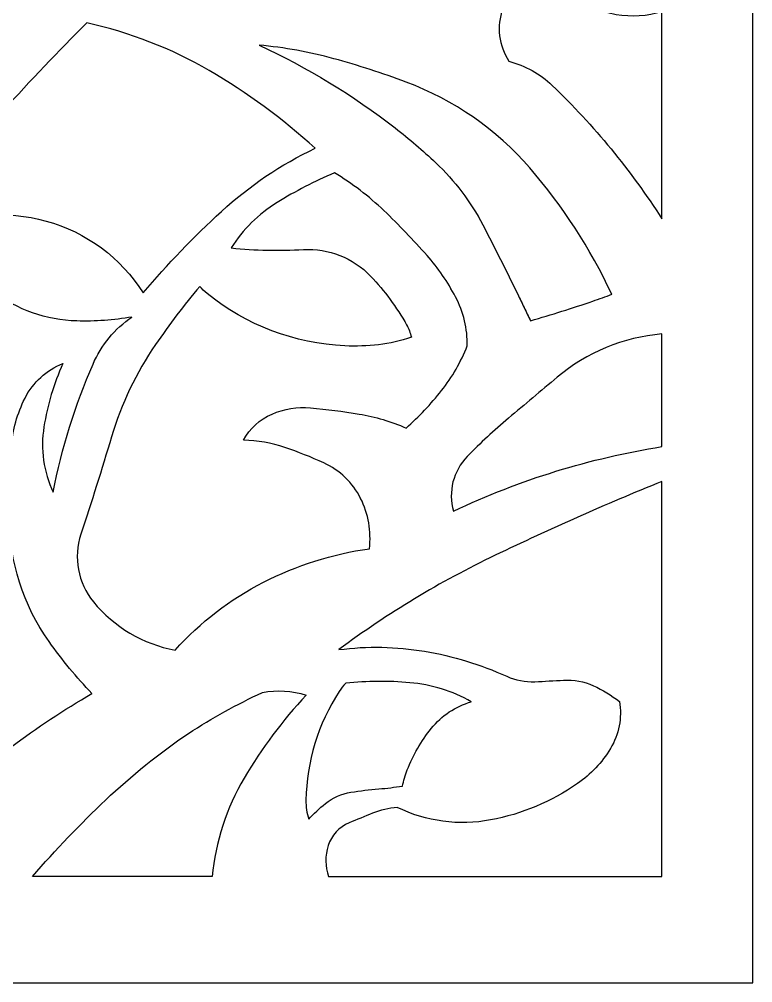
# Model space of a CAD drawing. Header units: centimetres. Extents: x -9.9 to 9.5, y -12.3 to 11.4.
# Drawn here: x -5.76 to -0.66, y -12.29 to -5.58 of the extents above; entities that cross this region are included whole.
import ezdxf

# ---------------------------------------------------------------- set-up
doc = ezdxf.new("R2010")
doc.units = ezdxf.units.CM
doc.header["$MEASUREMENT"] = 0
doc.layers.add('layer 1', color=7, linetype='Continuous')

msp = doc.modelspace()

# ---------------------------------------------------------------- linework, layer by layer
at = {"layer": 'layer 1', "color": 242}
for points, knots in [([(-9.86086, 11.39001), (-9.86086, 11.39001), (-0.6576, 11.39001), (-0.6576, 11.39001), (-0.6576, 11.39001), (-0.6576, 11.39001), (-0.6576, -12.28689), (-0.6576, -12.28689), (-0.6576, -12.28689), (-0.6576, -12.28689), (-9.86086, -12.28689), (-9.86086, -12.28689), (-9.86086, -12.28689), (-9.86086, -12.28689), (-9.86086, 11.39001), (-9.86086, 11.39001)], [0, 0, 0, 0, 0.2, 0.2, 0.2, 0.2, 0.4, 0.4, 0.4, 0.4, 0.6, 0.6, 0.6, 0.6, 1, 1, 1, 1]), ([(-1.28917, -5.52775), (-1.28917, -5.52775), (-1.28917, -6.97021), (-1.28917, -6.97021), (-1.28917, -6.97021), (-1.50617, -6.63121), (-1.76241, -6.31915), (-2.05269, -6.04032), (-2.05269, -6.04032), (-2.13708, -5.95931), (-2.24084, -5.90144), (-2.35414, -5.87228), (-2.35414, -5.87228), (-2.42488, -5.76379), (-2.44096, -5.62839), (-2.39778, -5.50628), (-2.39778, -5.50628), (-2.35585, -5.3878), (-2.27877, -5.28483), (-2.17692, -5.2112), (-2.17692, -5.2112), (-2.16077, -5.19955), (-2.14313, -5.19012), (-2.12448, -5.18323), (-2.12448, -5.18323), (-2.07054, -5.28122), (-1.99479, -5.36543), (-1.90299, -5.42931), (-1.90299, -5.42931), (-1.81405, -5.48969), (-1.71321, -5.53023), (-1.60725, -5.54822), (-1.60725, -5.54822), (-1.50105, -5.56621), (-1.3922, -5.55921), (-1.28917, -5.52775), (-1.28917, -5.52775), (-1.28917, -5.52775), (-1.28917, -5.52775), (-1.28917, -5.52775)], [0, 0, 0, 0, 0.0909091, 0.0909091, 0.0909091, 0.0909091, 0.1818182, 0.1818182, 0.1818182, 0.1818182, 0.2727273, 0.2727273, 0.2727273, 0.2727273, 0.3636364, 0.3636364, 0.3636364, 0.3636364, 0.4545455, 0.4545455, 0.4545455, 0.4545455, 0.5454545, 0.5454545, 0.5454545, 0.5454545, 0.6363636, 0.6363636, 0.6363636, 0.6363636, 0.7272727, 0.7272727, 0.7272727, 0.7272727, 0.8181818, 0.8181818, 0.8181818, 0.8181818, 1, 1, 1, 1]), ([(-6.89046, -7.51834), (-6.74302, -7.2902), (-6.58508, -7.06907), (-6.41708, -6.85562), (-6.41708, -6.85562), (-6.06531, -6.41808), (-5.68919, -6.00058), (-5.29058, -5.60525), (-5.29058, -5.60525), (-4.99129, -5.67122), (-4.704, -5.78334), (-4.43913, -5.93749), (-4.43913, -5.93749), (-4.17508, -6.09116), (-3.92795, -6.27235), (-3.70195, -6.4779), (-3.70195, -6.4779), (-3.94013, -6.59099), (-4.15998, -6.73908), (-4.35426, -6.91739), (-4.35426, -6.91739), (-4.54766, -7.09482), (-4.72958, -7.28432), (-4.89901, -7.48479), (-4.89901, -7.48479), (-5.05417, -7.24003), (-5.29451, -7.06169), (-5.57376, -6.98434), (-5.57376, -6.98434), (-5.85332, -6.90691), (-6.15164, -6.93774), (-6.40939, -7.07084), (-6.40939, -7.07084), (-6.26345, -7.21605), (-6.1079, -7.35127), (-5.94376, -7.47553), (-5.94376, -7.47553), (-5.7758, -7.60272), (-5.57244, -7.6743), (-5.36181, -7.68032), (-5.36181, -7.68032), (-5.23306, -7.68401), (-5.10428, -7.67471), (-4.97734, -7.65258), (-4.97734, -7.65258), (-5.09655, -7.73429), (-5.19033, -7.84783), (-5.24799, -7.98034), (-5.24799, -7.98034), (-5.37256, -8.26665), (-5.46565, -8.5656), (-5.52553, -8.87206), (-5.52553, -8.87206), (-5.59224, -8.7304), (-5.61458, -8.57179), (-5.58963, -8.41722), (-5.58963, -8.41722), (-5.5651, -8.26543), (-5.52098, -8.11748), (-5.45841, -7.97703), (-5.45841, -7.97703), (-5.57213, -8.02237), (-5.66538, -8.10745), (-5.72089, -8.21654), (-5.72089, -8.21654), (-5.77514, -8.32316), (-5.8076, -8.43949), (-5.8164, -8.55881), (-5.8164, -8.55881), (-5.81265, -8.33089), (-5.92201, -8.11612), (-6.10867, -7.98532), (-6.10867, -7.98532), (-6.28443, -7.86206), (-6.46517, -7.74615), (-6.6505, -7.63786), (-6.6505, -7.63786), (-6.72775, -7.59273), (-6.80788, -7.55278), (-6.89046, -7.51834), (-6.89046, -7.51834), (-6.89046, -7.51834), (-6.89046, -7.51834), (-6.89046, -7.51834)], [0, 0, 0, 0, 0.0454545, 0.0454545, 0.0454545, 0.0454545, 0.0909091, 0.0909091, 0.0909091, 0.0909091, 0.1363636, 0.1363636, 0.1363636, 0.1363636, 0.1818182, 0.1818182, 0.1818182, 0.1818182, 0.2272727, 0.2272727, 0.2272727, 0.2272727, 0.2727273, 0.2727273, 0.2727273, 0.2727273, 0.3181818, 0.3181818, 0.3181818, 0.3181818, 0.3636364, 0.3636364, 0.3636364, 0.3636364, 0.4090909, 0.4090909, 0.4090909, 0.4090909, 0.4545455, 0.4545455, 0.4545455, 0.4545455, 0.5, 0.5, 0.5, 0.5, 0.5454545, 0.5454545, 0.5454545, 0.5454545, 0.5909091, 0.5909091, 0.5909091, 0.5909091, 0.6363636, 0.6363636, 0.6363636, 0.6363636, 0.6818182, 0.6818182, 0.6818182, 0.6818182, 0.7272727, 0.7272727, 0.7272727, 0.7272727, 0.7727273, 0.7727273, 0.7727273, 0.7727273, 0.8181818, 0.8181818, 0.8181818, 0.8181818, 0.8636364, 0.8636364, 0.8636364, 0.8636364, 0.9090909, 0.9090909, 0.9090909, 0.9090909, 1, 1, 1, 1]), ([(-4.09275, -5.76037), (-3.91682, -5.77596), (-3.74262, -5.80739), (-3.57236, -5.85429), (-3.57236, -5.85429), (-3.40234, -5.90116), (-3.23448, -5.95555), (-3.06933, -6.01739), (-3.06933, -6.01739), (-2.73712, -6.14168), (-2.44124, -6.3473), (-2.20883, -6.61524), (-2.20883, -6.61524), (-1.97889, -6.88036), (-1.78698, -7.17628), (-1.63864, -7.49433), (-1.63864, -7.49433), (-1.682, -7.51089), (-1.72563, -7.52676), (-1.76951, -7.54193), (-1.76951, -7.54193), (-1.91329, -7.59068), (-2.05816, -7.63633), (-2.20392, -7.67879), (-2.20392, -7.67879), (-2.2185, -7.64792), (-2.23329, -7.61716), (-2.24829, -7.58647), (-2.24829, -7.58647), (-2.26329, -7.55578), (-2.27825, -7.52505), (-2.29318, -7.49433), (-2.29318, -7.49433), (-2.37133, -7.33161), (-2.45234, -7.17026), (-2.53617, -7.0104), (-2.53617, -7.0104), (-2.62058, -6.84946), (-2.731, -6.70363), (-2.86302, -6.5787), (-2.86302, -6.5787), (-2.95314, -6.49342), (-3.04737, -6.41258), (-3.14536, -6.33644), (-3.14536, -6.33644), (-3.43825, -6.10901), (-3.75606, -5.91578), (-4.09275, -5.76037)], [0, 0, 0, 0, 0.0769231, 0.0769231, 0.0769231, 0.0769231, 0.1538462, 0.1538462, 0.1538462, 0.1538462, 0.2307692, 0.2307692, 0.2307692, 0.2307692, 0.3076923, 0.3076923, 0.3076923, 0.3076923, 0.3846154, 0.3846154, 0.3846154, 0.3846154, 0.4615385, 0.4615385, 0.4615385, 0.4615385, 0.5384615, 0.5384615, 0.5384615, 0.5384615, 0.6153846, 0.6153846, 0.6153846, 0.6153846, 0.6923077, 0.6923077, 0.6923077, 0.6923077, 0.7692308, 0.7692308, 0.7692308, 0.7692308, 0.8461538, 0.8461538, 0.8461538, 0.8461538, 1, 1, 1, 1]), ([(-4.28661, -7.17207), (-4.20585, -7.0436), (-4.09662, -6.93534), (-3.96741, -6.85576), (-3.96741, -6.85576), (-3.83971, -6.77708), (-3.70636, -6.70787), (-3.56853, -6.64875), (-3.56853, -6.64875), (-3.44424, -6.72325), (-3.32864, -6.8115), (-3.22397, -6.91171), (-3.22397, -6.91171), (-3.11954, -7.01172), (-3.0194, -7.11604), (-2.92377, -7.22444), (-2.92377, -7.22444), (-2.84624, -7.3123), (-2.77957, -7.40921), (-2.72525, -7.51301), (-2.72525, -7.51301), (-2.67027, -7.61803), (-2.64223, -7.73509), (-2.64359, -7.85364), (-2.64359, -7.85364), (-2.68816, -7.96534), (-2.74857, -8.07012), (-2.82297, -8.16466), (-2.82297, -8.16466), (-2.89712, -8.25893), (-2.97966, -8.34627), (-3.06954, -8.42564), (-3.06954, -8.42564), (-3.174, -8.37946), (-3.28382, -8.34658), (-3.39649, -8.32783), (-3.39649, -8.32783), (-3.50872, -8.30914), (-3.62163, -8.29477), (-3.735, -8.28482), (-3.735, -8.28482), (-3.82624, -8.27681), (-3.918, -8.29164), (-4.00204, -8.328), (-4.00204, -8.328), (-4.08719, -8.36482), (-4.15741, -8.42919), (-4.20139, -8.51082), (-4.20139, -8.51082), (-4.10344, -8.51173), (-4.00618, -8.52843), (-3.91351, -8.56024), (-3.91351, -8.56024), (-3.82137, -8.59187), (-3.73083, -8.62799), (-3.6422, -8.66849), (-3.6422, -8.66849), (-3.5313, -8.71919), (-3.44093, -8.80622), (-3.38606, -8.9151), (-3.38606, -8.9151), (-3.33153, -9.02325), (-3.31034, -9.14521), (-3.32513, -9.2654), (-3.32513, -9.2654), (-3.58224, -9.30219), (-3.83143, -9.38121), (-4.06272, -9.49938), (-4.06272, -9.49938), (-4.2944, -9.61776), (-4.50225, -9.77766), (-4.67603, -9.97127), (-4.67603, -9.97127), (-4.89984, -9.93024), (-5.10188, -9.81082), (-5.24576, -9.63453), (-5.24576, -9.63453), (-5.35297, -9.50321), (-5.38568, -9.32613), (-5.33265, -9.16512), (-5.33265, -9.16512), (-5.25843, -8.93988), (-5.18727, -8.71366), (-5.11921, -8.48647), (-5.11921, -8.48647), (-5.05072, -8.25795), (-4.94734, -8.04134), (-4.81278, -7.84439), (-4.81278, -7.84439), (-4.71719, -7.70454), (-4.61468, -7.56949), (-4.50566, -7.43983), (-4.50566, -7.43983), (-4.49, -7.45747), (-4.47292, -7.47379), (-4.45461, -7.48865), (-4.45461, -7.48865), (-4.18201, -7.70962), (-3.84604, -7.83753), (-3.49553, -7.85364), (-3.49553, -7.85364), (-3.41737, -7.85723), (-3.33908, -7.85437), (-3.26138, -7.84515), (-3.26138, -7.84515), (-3.1836, -7.83593), (-3.10705, -7.81836), (-3.03304, -7.79278), (-3.03304, -7.79278), (-3.03986, -7.76293), (-3.05096, -7.73422), (-3.06596, -7.70753), (-3.06596, -7.70753), (-3.1352, -7.58421), (-3.21955, -7.47007), (-3.31705, -7.36766), (-3.31705, -7.36766), (-3.43818, -7.24044), (-3.6089, -7.1729), (-3.78428, -7.18289), (-3.78428, -7.18289), (-3.95172, -7.19239), (-4.11969, -7.18877), (-4.28658, -7.1721), (-4.28658, -7.1721), (-4.28658, -7.1721), (-4.28661, -7.17207), (-4.28661, -7.17207)], [0, 0, 0, 0, 0.030303, 0.030303, 0.030303, 0.030303, 0.0606061, 0.0606061, 0.0606061, 0.0606061, 0.0909091, 0.0909091, 0.0909091, 0.0909091, 0.1212121, 0.1212121, 0.1212121, 0.1212121, 0.1515152, 0.1515152, 0.1515152, 0.1515152, 0.1818182, 0.1818182, 0.1818182, 0.1818182, 0.2121212, 0.2121212, 0.2121212, 0.2121212, 0.2424242, 0.2424242, 0.2424242, 0.2424242, 0.2727273, 0.2727273, 0.2727273, 0.2727273, 0.3030303, 0.3030303, 0.3030303, 0.3030303, 0.3333333, 0.3333333, 0.3333333, 0.3333333, 0.3636364, 0.3636364, 0.3636364, 0.3636364, 0.3939394, 0.3939394, 0.3939394, 0.3939394, 0.4242424, 0.4242424, 0.4242424, 0.4242424, 0.4545455, 0.4545455, 0.4545455, 0.4545455, 0.4848485, 0.4848485, 0.4848485, 0.4848485, 0.5151515, 0.5151515, 0.5151515, 0.5151515, 0.5454545, 0.5454545, 0.5454545, 0.5454545, 0.5757576, 0.5757576, 0.5757576, 0.5757576, 0.6060606, 0.6060606, 0.6060606, 0.6060606, 0.6363636, 0.6363636, 0.6363636, 0.6363636, 0.6666667, 0.6666667, 0.6666667, 0.6666667, 0.6969697, 0.6969697, 0.6969697, 0.6969697, 0.7272727, 0.7272727, 0.7272727, 0.7272727, 0.7575758, 0.7575758, 0.7575758, 0.7575758, 0.7878788, 0.7878788, 0.7878788, 0.7878788, 0.8181818, 0.8181818, 0.8181818, 0.8181818, 0.8484848, 0.8484848, 0.8484848, 0.8484848, 0.8787879, 0.8787879, 0.8787879, 0.8787879, 0.9090909, 0.9090909, 0.9090909, 0.9090909, 0.9393939, 0.9393939, 0.9393939, 0.9393939, 1, 1, 1, 1]), ([(-6.94126, -7.65721), (-6.89648, -7.6736), (-6.85375, -7.69521), (-6.81397, -7.72152), (-6.81397, -7.72152), (-6.56465, -7.88653), (-6.33457, -8.07906), (-6.12815, -8.29539), (-6.12815, -8.29539), (-5.93614, -8.49663), (-5.82931, -8.76446), (-5.82998, -9.0426), (-5.82998, -9.0426), (-5.83071, -9.35438), (-5.73411, -9.65844), (-5.55348, -9.9126), (-5.55348, -9.9126), (-5.4629, -10.04006), (-5.3632, -10.16081), (-5.25512, -10.27387), (-5.25512, -10.27387), (-5.45051, -10.38675), (-5.63887, -10.51136), (-5.81915, -10.6471), (-5.81915, -10.6471), (-5.95824, -10.75275), (-6.09113, -10.86629), (-6.21723, -10.98714), (-6.21723, -10.98714), (-6.05205, -10.56588), (-5.96482, -10.11825), (-5.95984, -9.66578), (-5.95984, -9.66578), (-5.95977, -9.66112), (-5.95987, -9.65646), (-5.96012, -9.65179), (-5.96012, -9.65179), (-5.97605, -9.41364), (-6.03504, -9.18046), (-6.13431, -8.9634), (-6.13431, -8.9634), (-6.1641, -8.98021), (-6.19208, -8.99997), (-6.21783, -9.02245), (-6.21783, -9.02245), (-6.49227, -9.26203), (-6.65683, -9.60308), (-6.67343, -9.96699), (-6.67343, -9.96699), (-6.68161, -10.14654), (-6.65627, -10.32599), (-6.59861, -10.49626), (-6.59861, -10.49626), (-6.54134, -10.66551), (-6.46691, -10.8284), (-6.37647, -10.98248), (-6.37647, -10.98248), (-6.3566, -11.01634), (-6.33384, -11.04842), (-6.30847, -11.07838), (-6.30847, -11.07838), (-6.39213, -11.09672), (-6.47035, -11.1343), (-6.53695, -11.18813), (-6.53695, -11.18813), (-6.60404, -11.24234), (-6.65408, -11.31476), (-6.68101, -11.39671), (-6.68101, -11.39671), (-6.83621, -11.23967), (-7.02011, -11.11401), (-7.22281, -11.02653), (-7.22281, -11.02653), (-7.42439, -10.9395), (-7.63603, -10.87795), (-7.85285, -10.84332), (-7.85285, -10.84332), (-7.81356, -10.81089), (-7.7787, -10.77345), (-7.74912, -10.73197), (-7.74912, -10.73197), (-7.57252, -10.48411), (-7.47791, -10.18739), (-7.47853, -9.88309), (-7.47853, -9.88309), (-7.47972, -9.76621), (-7.4785, -9.64932), (-7.47481, -9.53247), (-7.47481, -9.53247), (-7.47224, -9.44927), (-7.42766, -9.37293), (-7.35646, -9.32971), (-7.35646, -9.32971), (-7.3256, -9.31095), (-7.28955, -9.30239), (-7.25353, -9.30521), (-7.25353, -9.30521), (-7.08038, -9.31871), (-6.9081, -9.27111), (-6.76651, -9.17055), (-6.76651, -9.17055), (-6.56354, -9.02635), (-6.42223, -8.81133), (-6.37048, -8.56779), (-6.37048, -8.56779), (-6.34438, -8.44481), (-6.35893, -8.31676), (-6.41203, -8.20283), (-6.41203, -8.20283), (-6.52373, -8.1711), (-6.64225, -8.17322), (-6.75273, -8.20892), (-6.75273, -8.20892), (-6.86154, -8.24407), (-6.96381, -8.29689), (-7.05547, -8.3653), (-7.05547, -8.3653), (-7.2154, -8.48469), (-7.31366, -8.66908), (-7.32337, -8.8684), (-7.32337, -8.8684), (-7.32856, -8.97401), (-7.34536, -9.07875), (-7.37348, -9.18071), (-7.37348, -9.18071), (-7.38298, -9.21516), (-7.41155, -9.24108), (-7.44676, -9.24721), (-7.44676, -9.24721), (-7.46646, -9.25058), (-7.48675, -9.24721), (-7.50425, -9.2376), (-7.50425, -9.2376), (-7.5839, -9.01051), (-7.55001, -8.75886), (-7.41332, -8.56079), (-7.41332, -8.56079), (-7.31203, -8.41405), (-7.21769, -8.26265), (-7.13059, -8.10704), (-7.13059, -8.10704), (-7.09079, -8.03588), (-7.05564, -7.96228), (-7.0253, -7.8866), (-7.0253, -7.8866), (-6.99499, -7.81098), (-6.96698, -7.7345), (-6.94126, -7.65721)], [0, 0, 0, 0, 0.0263158, 0.0263158, 0.0263158, 0.0263158, 0.0526316, 0.0526316, 0.0526316, 0.0526316, 0.0789474, 0.0789474, 0.0789474, 0.0789474, 0.1052632, 0.1052632, 0.1052632, 0.1052632, 0.1315789, 0.1315789, 0.1315789, 0.1315789, 0.1578947, 0.1578947, 0.1578947, 0.1578947, 0.1842105, 0.1842105, 0.1842105, 0.1842105, 0.2105263, 0.2105263, 0.2105263, 0.2105263, 0.2368421, 0.2368421, 0.2368421, 0.2368421, 0.2631579, 0.2631579, 0.2631579, 0.2631579, 0.2894737, 0.2894737, 0.2894737, 0.2894737, 0.3157895, 0.3157895, 0.3157895, 0.3157895, 0.3421053, 0.3421053, 0.3421053, 0.3421053, 0.3684211, 0.3684211, 0.3684211, 0.3684211, 0.3947368, 0.3947368, 0.3947368, 0.3947368, 0.4210526, 0.4210526, 0.4210526, 0.4210526, 0.4473684, 0.4473684, 0.4473684, 0.4473684, 0.4736842, 0.4736842, 0.4736842, 0.4736842, 0.5, 0.5, 0.5, 0.5, 0.5263158, 0.5263158, 0.5263158, 0.5263158, 0.5526316, 0.5526316, 0.5526316, 0.5526316, 0.5789474, 0.5789474, 0.5789474, 0.5789474, 0.6052632, 0.6052632, 0.6052632, 0.6052632, 0.6315789, 0.6315789, 0.6315789, 0.6315789, 0.6578947, 0.6578947, 0.6578947, 0.6578947, 0.6842105, 0.6842105, 0.6842105, 0.6842105, 0.7105263, 0.7105263, 0.7105263, 0.7105263, 0.7368421, 0.7368421, 0.7368421, 0.7368421, 0.7631579, 0.7631579, 0.7631579, 0.7631579, 0.7894737, 0.7894737, 0.7894737, 0.7894737, 0.8157895, 0.8157895, 0.8157895, 0.8157895, 0.8421053, 0.8421053, 0.8421053, 0.8421053, 0.8684211, 0.8684211, 0.8684211, 0.8684211, 0.8947368, 0.8947368, 0.8947368, 0.8947368, 0.9210526, 0.9210526, 0.9210526, 0.9210526, 0.9473684, 0.9473684, 0.9473684, 0.9473684, 1, 1, 1, 1]), ([(-1.28917, -8.55495), (-1.53881, -8.59479), (-1.78527, -8.65214), (-2.02684, -8.72664), (-2.02684, -8.72664), (-2.27077, -8.80222), (-2.50906, -8.89488), (-2.73994, -9.00394), (-2.73994, -9.00394), (-2.77849, -8.86927), (-2.74192, -8.72413), (-2.64432, -8.62367), (-2.64432, -8.62367), (-2.55315, -8.52989), (-2.45721, -8.44085), (-2.35696, -8.35685), (-2.35696, -8.35685), (-2.24404, -8.26223), (-2.1313, -8.16744), (-2.01869, -8.07241), (-2.01869, -8.07241), (-1.81276, -7.8986), (-1.5577, -7.79313), (-1.28917, -7.77062), (-1.28917, -7.77062), (-1.28917, -7.77062), (-1.28917, -8.55495), (-1.28917, -8.55495), (-1.28917, -8.55495), (-1.28917, -8.55495), (-1.28917, -8.55495), (-1.28917, -8.55495)], [0, 0, 0, 0, 0.1111111, 0.1111111, 0.1111111, 0.1111111, 0.2222222, 0.2222222, 0.2222222, 0.2222222, 0.3333333, 0.3333333, 0.3333333, 0.3333333, 0.4444444, 0.4444444, 0.4444444, 0.4444444, 0.5555556, 0.5555556, 0.5555556, 0.5555556, 0.6666667, 0.6666667, 0.6666667, 0.6666667, 0.7777778, 0.7777778, 0.7777778, 0.7777778, 1, 1, 1, 1]), ([(-1.28917, -8.79658), (-1.28917, -8.79658), (-1.28917, -11.5479), (-1.28917, -11.5479), (-1.28917, -11.5479), (-1.28917, -11.5479), (-3.60925, -11.5479), (-3.60925, -11.5479), (-3.60925, -11.5479), (-3.63308, -11.47827), (-3.63385, -11.40276), (-3.61144, -11.33268), (-3.61144, -11.33268), (-3.58858, -11.26107), (-3.53541, -11.20302), (-3.46605, -11.17397), (-3.46605, -11.17397), (-3.41181, -11.15121), (-3.35735, -11.12901), (-3.30268, -11.10737), (-3.30268, -11.10737), (-3.2477, -11.08558), (-3.1899, -11.0718), (-3.13106, -11.06641), (-3.13106, -11.06641), (-2.92955, -11.16489), (-2.70177, -11.19558), (-2.48143, -11.15385), (-2.48143, -11.15385), (-2.26433, -11.11272), (-2.0584, -11.02643), (-1.8769, -10.90043), (-1.8769, -10.90043), (-1.78447, -10.83626), (-1.70649, -10.75351), (-1.64793, -10.6574), (-1.64793, -10.6574), (-1.58811, -10.5592), (-1.56581, -10.44277), (-1.58516, -10.3294), (-1.58516, -10.3294), (-1.6408, -10.28573), (-1.70134, -10.24867), (-1.76561, -10.21902), (-1.76561, -10.21902), (-1.83065, -10.18899), (-1.90212, -10.17574), (-1.9736, -10.1804), (-1.9736, -10.1804), (-2.04013, -10.18475), (-2.1067, -10.18844), (-2.17326, -10.1914), (-2.17326, -10.1914), (-2.24081, -10.19442), (-2.30807, -10.18144), (-2.36966, -10.15361), (-2.36966, -10.15361), (-2.55176, -10.07121), (-2.7437, -10.01268), (-2.94079, -9.97945), (-2.94079, -9.97945), (-3.13816, -9.94621), (-3.33932, -9.94239), (-3.53777, -9.96817), (-3.53777, -9.96817), (-3.19728, -9.71488), (-2.83313, -9.49489), (-2.45046, -9.31141), (-2.45046, -9.31141), (-2.06859, -9.1283), (-1.6813, -8.95661), (-1.28917, -8.79661), (-1.28917, -8.79661), (-1.28917, -8.79661), (-1.28917, -8.79658), (-1.28917, -8.79658)], [0, 0, 0, 0, 0.05, 0.05, 0.05, 0.05, 0.1, 0.1, 0.1, 0.1, 0.15, 0.15, 0.15, 0.15, 0.2, 0.2, 0.2, 0.2, 0.25, 0.25, 0.25, 0.25, 0.3, 0.3, 0.3, 0.3, 0.35, 0.35, 0.35, 0.35, 0.4, 0.4, 0.4, 0.4, 0.45, 0.45, 0.45, 0.45, 0.5, 0.5, 0.5, 0.5, 0.55, 0.55, 0.55, 0.55, 0.6, 0.6, 0.6, 0.6, 0.65, 0.65, 0.65, 0.65, 0.7, 0.7, 0.7, 0.7, 0.75, 0.75, 0.75, 0.75, 0.8, 0.8, 0.8, 0.8, 0.85, 0.85, 0.85, 0.85, 0.9, 0.9, 0.9, 0.9, 1, 1, 1, 1]), ([(-3.48968, -10.20197), (-3.3412, -10.18625), (-3.19154, -10.18499), (-3.04285, -10.19822), (-3.04285, -10.19822), (-2.8928, -10.21154), (-2.74728, -10.25675), (-2.61606, -10.33072), (-2.61606, -10.33072), (-2.72557, -10.3627), (-2.82255, -10.4275), (-2.89399, -10.5164), (-2.89399, -10.5164), (-2.96417, -10.60378), (-3.02065, -10.70132), (-3.0615, -10.80567), (-3.0615, -10.80567), (-3.07587, -10.84245), (-3.08683, -10.88045), (-3.09425, -10.91925), (-3.09425, -10.91925), (-3.1218, -10.92245), (-3.14933, -10.92569), (-3.17685, -10.92903), (-3.17685, -10.92903), (-3.20445, -10.93234), (-3.23211, -10.93522), (-3.25978, -10.93766), (-3.25978, -10.93766), (-3.3245, -10.94277), (-3.38894, -10.95057), (-3.45301, -10.96101), (-3.45301, -10.96101), (-3.51808, -10.97159), (-3.57932, -10.99862), (-3.63103, -11.03958), (-3.63103, -11.03958), (-3.67282, -11.07271), (-3.71169, -11.10935), (-3.74718, -11.14916), (-3.74718, -11.14916), (-3.76051, -11.10618), (-3.76695, -11.06133), (-3.76618, -11.01634), (-3.76618, -11.01634), (-3.76176, -10.74725), (-3.68152, -10.48477), (-3.53481, -10.25915), (-3.53481, -10.25915), (-3.52156, -10.23876), (-3.50645, -10.21962), (-3.48968, -10.20197)], [0, 0, 0, 0, 0.0714286, 0.0714286, 0.0714286, 0.0714286, 0.1428571, 0.1428571, 0.1428571, 0.1428571, 0.2142857, 0.2142857, 0.2142857, 0.2142857, 0.2857143, 0.2857143, 0.2857143, 0.2857143, 0.3571429, 0.3571429, 0.3571429, 0.3571429, 0.4285714, 0.4285714, 0.4285714, 0.4285714, 0.5, 0.5, 0.5, 0.5, 0.5714286, 0.5714286, 0.5714286, 0.5714286, 0.6428571, 0.6428571, 0.6428571, 0.6428571, 0.7142857, 0.7142857, 0.7142857, 0.7142857, 0.7857143, 0.7857143, 0.7857143, 0.7857143, 0.8571429, 0.8571429, 0.8571429, 0.8571429, 1, 1, 1, 1]), ([(-4.06902, -10.26635), (-4.24753, -10.34844), (-4.41968, -10.44371), (-4.58402, -10.55141), (-4.58402, -10.55141), (-4.788, -10.6898), (-4.9804, -10.84444), (-5.15947, -11.01383), (-5.15947, -11.01383), (-5.33832, -11.18308), (-5.50841, -11.36132), (-5.66911, -11.5479), (-5.66911, -11.5479), (-5.66911, -11.5479), (-5.0438, -11.5479), (-5.0438, -11.5479), (-5.0438, -11.5479), (-5.0438, -11.5479), (-4.41849, -11.5479), (-4.41849, -11.5479), (-4.41849, -11.5479), (-4.3957, -11.30588), (-4.3197, -11.0718), (-4.19603, -10.86257), (-4.19603, -10.86257), (-4.07348, -10.65521), (-3.92917, -10.46149), (-3.76556, -10.28476), (-3.76556, -10.28476), (-3.86361, -10.25334), (-3.9679, -10.247), (-4.06902, -10.26635)], [0, 0, 0, 0, 0.1111111, 0.1111111, 0.1111111, 0.1111111, 0.2222222, 0.2222222, 0.2222222, 0.2222222, 0.3333333, 0.3333333, 0.3333333, 0.3333333, 0.4444444, 0.4444444, 0.4444444, 0.4444444, 0.5555556, 0.5555556, 0.5555556, 0.5555556, 0.6666667, 0.6666667, 0.6666667, 0.6666667, 0.7777778, 0.7777778, 0.7777778, 0.7777778, 1, 1, 1, 1])]:
    msp.add_open_spline(points, degree=3, knots=knots, dxfattribs=at)
at = {"layer": 'layer 1', "lineweight": 9}
for points, knots in [([(-9.86086, 11.39001), (-9.86086, 11.39001), (-0.6576, 11.39001), (-0.6576, 11.39001), (-0.6576, 11.39001), (-0.6576, 11.39001), (-0.6576, -12.28689), (-0.6576, -12.28689), (-0.6576, -12.28689), (-0.6576, -12.28689), (-9.86086, -12.28689), (-9.86086, -12.28689), (-9.86086, -12.28689), (-9.86086, -12.28689), (-9.86086, 11.39001), (-9.86086, 11.39001)], [0, 0, 0, 0, 0.2, 0.2, 0.2, 0.2, 0.4, 0.4, 0.4, 0.4, 0.6, 0.6, 0.6, 0.6, 1, 1, 1, 1]), ([(-1.28917, -5.52775), (-1.28917, -5.52775), (-1.28917, -6.97021), (-1.28917, -6.97021), (-1.28917, -6.97021), (-1.50617, -6.63121), (-1.76241, -6.31915), (-2.05269, -6.04032), (-2.05269, -6.04032), (-2.13708, -5.95931), (-2.24084, -5.90144), (-2.35414, -5.87228), (-2.35414, -5.87228), (-2.42488, -5.76379), (-2.44096, -5.62839), (-2.39778, -5.50628), (-2.39778, -5.50628), (-2.35585, -5.3878), (-2.27877, -5.28483), (-2.17692, -5.2112), (-2.17692, -5.2112), (-2.16077, -5.19955), (-2.14313, -5.19012), (-2.12448, -5.18323), (-2.12448, -5.18323), (-2.07054, -5.28122), (-1.99479, -5.36543), (-1.90299, -5.42931), (-1.90299, -5.42931), (-1.81405, -5.48969), (-1.71321, -5.53023), (-1.60725, -5.54822), (-1.60725, -5.54822), (-1.50105, -5.56621), (-1.3922, -5.55921), (-1.28917, -5.52775)], [0, 0, 0, 0, 0.1, 0.1, 0.1, 0.1, 0.2, 0.2, 0.2, 0.2, 0.3, 0.3, 0.3, 0.3, 0.4, 0.4, 0.4, 0.4, 0.5, 0.5, 0.5, 0.5, 0.6, 0.6, 0.6, 0.6, 0.7, 0.7, 0.7, 0.7, 0.8, 0.8, 0.8, 0.8, 1, 1, 1, 1]), ([(-6.89046, -7.51834), (-6.74302, -7.2902), (-6.58508, -7.06907), (-6.41708, -6.85562), (-6.41708, -6.85562), (-6.06531, -6.41808), (-5.68919, -6.00058), (-5.29058, -5.60525), (-5.29058, -5.60525), (-4.99129, -5.67122), (-4.704, -5.78334), (-4.43913, -5.93749), (-4.43913, -5.93749), (-4.17508, -6.09116), (-3.92795, -6.27235), (-3.70195, -6.4779), (-3.70195, -6.4779), (-3.94013, -6.59099), (-4.15998, -6.73908), (-4.35426, -6.91739), (-4.35426, -6.91739), (-4.54766, -7.09482), (-4.72958, -7.28432), (-4.89901, -7.48479), (-4.89901, -7.48479), (-5.05417, -7.24003), (-5.29451, -7.06169), (-5.57376, -6.98434), (-5.57376, -6.98434), (-5.85332, -6.90691), (-6.15164, -6.93774), (-6.40939, -7.07084), (-6.40939, -7.07084), (-6.26345, -7.21605), (-6.1079, -7.35127), (-5.94376, -7.47553), (-5.94376, -7.47553), (-5.7758, -7.60272), (-5.57244, -7.6743), (-5.36181, -7.68032), (-5.36181, -7.68032), (-5.23306, -7.68401), (-5.10428, -7.67471), (-4.97734, -7.65258), (-4.97734, -7.65258), (-5.09655, -7.73429), (-5.19033, -7.84783), (-5.24799, -7.98034), (-5.24799, -7.98034), (-5.37256, -8.26665), (-5.46565, -8.5656), (-5.52553, -8.87206), (-5.52553, -8.87206), (-5.59224, -8.7304), (-5.61458, -8.57179), (-5.58963, -8.41722), (-5.58963, -8.41722), (-5.5651, -8.26543), (-5.52098, -8.11748), (-5.45841, -7.97703), (-5.45841, -7.97703), (-5.57213, -8.02237), (-5.66538, -8.10745), (-5.72089, -8.21654), (-5.72089, -8.21654), (-5.77514, -8.32316), (-5.8076, -8.43949), (-5.8164, -8.55881), (-5.8164, -8.55881), (-5.81265, -8.33089), (-5.92201, -8.11612), (-6.10867, -7.98532), (-6.10867, -7.98532), (-6.28443, -7.86206), (-6.46517, -7.74615), (-6.6505, -7.63786), (-6.6505, -7.63786), (-6.72775, -7.59273), (-6.80788, -7.55278), (-6.89046, -7.51834)], [0, 0, 0, 0, 0.047619, 0.047619, 0.047619, 0.047619, 0.0952381, 0.0952381, 0.0952381, 0.0952381, 0.1428571, 0.1428571, 0.1428571, 0.1428571, 0.1904762, 0.1904762, 0.1904762, 0.1904762, 0.2380952, 0.2380952, 0.2380952, 0.2380952, 0.2857143, 0.2857143, 0.2857143, 0.2857143, 0.3333333, 0.3333333, 0.3333333, 0.3333333, 0.3809524, 0.3809524, 0.3809524, 0.3809524, 0.4285714, 0.4285714, 0.4285714, 0.4285714, 0.4761905, 0.4761905, 0.4761905, 0.4761905, 0.5238095, 0.5238095, 0.5238095, 0.5238095, 0.5714286, 0.5714286, 0.5714286, 0.5714286, 0.6190476, 0.6190476, 0.6190476, 0.6190476, 0.6666667, 0.6666667, 0.6666667, 0.6666667, 0.7142857, 0.7142857, 0.7142857, 0.7142857, 0.7619048, 0.7619048, 0.7619048, 0.7619048, 0.8095238, 0.8095238, 0.8095238, 0.8095238, 0.8571429, 0.8571429, 0.8571429, 0.8571429, 0.9047619, 0.9047619, 0.9047619, 0.9047619, 1, 1, 1, 1]), ([(-4.09275, -5.76037), (-3.91682, -5.77596), (-3.74262, -5.80739), (-3.57236, -5.85429), (-3.57236, -5.85429), (-3.40234, -5.90116), (-3.23448, -5.95555), (-3.06933, -6.01739), (-3.06933, -6.01739), (-2.73712, -6.14168), (-2.44124, -6.3473), (-2.20883, -6.61524), (-2.20883, -6.61524), (-1.97889, -6.88036), (-1.78698, -7.17628), (-1.63864, -7.49433), (-1.63864, -7.49433), (-1.682, -7.51089), (-1.72563, -7.52676), (-1.76951, -7.54193), (-1.76951, -7.54193), (-1.91329, -7.59068), (-2.05816, -7.63633), (-2.20392, -7.67879), (-2.20392, -7.67879), (-2.2185, -7.64792), (-2.23329, -7.61716), (-2.24829, -7.58647), (-2.24829, -7.58647), (-2.26329, -7.55578), (-2.27825, -7.52505), (-2.29318, -7.49433), (-2.29318, -7.49433), (-2.37133, -7.33161), (-2.45234, -7.17026), (-2.53617, -7.0104), (-2.53617, -7.0104), (-2.62058, -6.84946), (-2.731, -6.70363), (-2.86302, -6.5787), (-2.86302, -6.5787), (-2.95314, -6.49342), (-3.04737, -6.41258), (-3.14536, -6.33644), (-3.14536, -6.33644), (-3.43825, -6.10901), (-3.75606, -5.91578), (-4.09275, -5.76037)], [0, 0, 0, 0, 0.0769231, 0.0769231, 0.0769231, 0.0769231, 0.1538462, 0.1538462, 0.1538462, 0.1538462, 0.2307692, 0.2307692, 0.2307692, 0.2307692, 0.3076923, 0.3076923, 0.3076923, 0.3076923, 0.3846154, 0.3846154, 0.3846154, 0.3846154, 0.4615385, 0.4615385, 0.4615385, 0.4615385, 0.5384615, 0.5384615, 0.5384615, 0.5384615, 0.6153846, 0.6153846, 0.6153846, 0.6153846, 0.6923077, 0.6923077, 0.6923077, 0.6923077, 0.7692308, 0.7692308, 0.7692308, 0.7692308, 0.8461538, 0.8461538, 0.8461538, 0.8461538, 1, 1, 1, 1]), ([(-4.28661, -7.17207), (-4.20585, -7.0436), (-4.09662, -6.93534), (-3.96741, -6.85576), (-3.96741, -6.85576), (-3.83971, -6.77708), (-3.70636, -6.70787), (-3.56853, -6.64875), (-3.56853, -6.64875), (-3.44424, -6.72325), (-3.32864, -6.8115), (-3.22397, -6.91171), (-3.22397, -6.91171), (-3.11954, -7.01172), (-3.0194, -7.11604), (-2.92377, -7.22444), (-2.92377, -7.22444), (-2.84624, -7.3123), (-2.77957, -7.40921), (-2.72525, -7.51301), (-2.72525, -7.51301), (-2.67027, -7.61803), (-2.64223, -7.73509), (-2.64359, -7.85364), (-2.64359, -7.85364), (-2.68816, -7.96534), (-2.74857, -8.07012), (-2.82297, -8.16466), (-2.82297, -8.16466), (-2.89712, -8.25893), (-2.97966, -8.34627), (-3.06954, -8.42564), (-3.06954, -8.42564), (-3.174, -8.37946), (-3.28382, -8.34658), (-3.39649, -8.32783), (-3.39649, -8.32783), (-3.50872, -8.30914), (-3.62163, -8.29477), (-3.735, -8.28482), (-3.735, -8.28482), (-3.82624, -8.27681), (-3.918, -8.29164), (-4.00204, -8.328), (-4.00204, -8.328), (-4.08719, -8.36482), (-4.15741, -8.42919), (-4.20139, -8.51082), (-4.20139, -8.51082), (-4.10344, -8.51173), (-4.00618, -8.52843), (-3.91351, -8.56024), (-3.91351, -8.56024), (-3.82137, -8.59187), (-3.73083, -8.62799), (-3.6422, -8.66849), (-3.6422, -8.66849), (-3.5313, -8.71919), (-3.44093, -8.80622), (-3.38606, -8.9151), (-3.38606, -8.9151), (-3.33153, -9.02325), (-3.31034, -9.14521), (-3.32513, -9.2654), (-3.32513, -9.2654), (-3.58224, -9.30219), (-3.83143, -9.38121), (-4.06272, -9.49938), (-4.06272, -9.49938), (-4.2944, -9.61776), (-4.50225, -9.77766), (-4.67603, -9.97127), (-4.67603, -9.97127), (-4.89984, -9.93024), (-5.10188, -9.81082), (-5.24576, -9.63453), (-5.24576, -9.63453), (-5.35297, -9.50321), (-5.38568, -9.32613), (-5.33265, -9.16512), (-5.33265, -9.16512), (-5.25843, -8.93988), (-5.18727, -8.71366), (-5.11921, -8.48647), (-5.11921, -8.48647), (-5.05072, -8.25795), (-4.94734, -8.04134), (-4.81278, -7.84439), (-4.81278, -7.84439), (-4.71719, -7.70454), (-4.61468, -7.56949), (-4.50566, -7.43983), (-4.50566, -7.43983), (-4.49, -7.45747), (-4.47292, -7.47379), (-4.45461, -7.48865), (-4.45461, -7.48865), (-4.18201, -7.70962), (-3.84604, -7.83753), (-3.49553, -7.85364), (-3.49553, -7.85364), (-3.41737, -7.85723), (-3.33908, -7.85437), (-3.26138, -7.84515), (-3.26138, -7.84515), (-3.1836, -7.83593), (-3.10705, -7.81836), (-3.03304, -7.79278), (-3.03304, -7.79278), (-3.03986, -7.76293), (-3.05096, -7.73422), (-3.06596, -7.70753), (-3.06596, -7.70753), (-3.1352, -7.58421), (-3.21955, -7.47007), (-3.31705, -7.36766), (-3.31705, -7.36766), (-3.43818, -7.24044), (-3.6089, -7.1729), (-3.78428, -7.18289), (-3.78428, -7.18289), (-3.95172, -7.19239), (-4.11969, -7.18877), (-4.28658, -7.1721)], [0, 0, 0, 0, 0.03125, 0.03125, 0.03125, 0.03125, 0.0625, 0.0625, 0.0625, 0.0625, 0.09375, 0.09375, 0.09375, 0.09375, 0.125, 0.125, 0.125, 0.125, 0.15625, 0.15625, 0.15625, 0.15625, 0.1875, 0.1875, 0.1875, 0.1875, 0.21875, 0.21875, 0.21875, 0.21875, 0.25, 0.25, 0.25, 0.25, 0.28125, 0.28125, 0.28125, 0.28125, 0.3125, 0.3125, 0.3125, 0.3125, 0.34375, 0.34375, 0.34375, 0.34375, 0.375, 0.375, 0.375, 0.375, 0.40625, 0.40625, 0.40625, 0.40625, 0.4375, 0.4375, 0.4375, 0.4375, 0.46875, 0.46875, 0.46875, 0.46875, 0.5, 0.5, 0.5, 0.5, 0.53125, 0.53125, 0.53125, 0.53125, 0.5625, 0.5625, 0.5625, 0.5625, 0.59375, 0.59375, 0.59375, 0.59375, 0.625, 0.625, 0.625, 0.625, 0.65625, 0.65625, 0.65625, 0.65625, 0.6875, 0.6875, 0.6875, 0.6875, 0.71875, 0.71875, 0.71875, 0.71875, 0.75, 0.75, 0.75, 0.75, 0.78125, 0.78125, 0.78125, 0.78125, 0.8125, 0.8125, 0.8125, 0.8125, 0.84375, 0.84375, 0.84375, 0.84375, 0.875, 0.875, 0.875, 0.875, 0.90625, 0.90625, 0.90625, 0.90625, 0.9375, 0.9375, 0.9375, 0.9375, 1, 1, 1, 1]), ([(-6.94126, -7.65721), (-6.89648, -7.6736), (-6.85375, -7.69521), (-6.81397, -7.72152), (-6.81397, -7.72152), (-6.56465, -7.88653), (-6.33457, -8.07906), (-6.12815, -8.29539), (-6.12815, -8.29539), (-5.93614, -8.49663), (-5.82931, -8.76446), (-5.82998, -9.0426), (-5.82998, -9.0426), (-5.83071, -9.35438), (-5.73411, -9.65844), (-5.55348, -9.9126), (-5.55348, -9.9126), (-5.4629, -10.04006), (-5.3632, -10.16081), (-5.25512, -10.27387), (-5.25512, -10.27387), (-5.45051, -10.38675), (-5.63887, -10.51136), (-5.81915, -10.6471), (-5.81915, -10.6471), (-5.95824, -10.75275), (-6.09113, -10.86629), (-6.21723, -10.98714), (-6.21723, -10.98714), (-6.05205, -10.56588), (-5.96482, -10.11825), (-5.95984, -9.66578), (-5.95984, -9.66578), (-5.95977, -9.66112), (-5.95987, -9.65646), (-5.96012, -9.65179), (-5.96012, -9.65179), (-5.97605, -9.41364), (-6.03504, -9.18046), (-6.13431, -8.9634), (-6.13431, -8.9634), (-6.1641, -8.98021), (-6.19208, -8.99997), (-6.21783, -9.02245), (-6.21783, -9.02245), (-6.49227, -9.26203), (-6.65683, -9.60308), (-6.67343, -9.96699), (-6.67343, -9.96699), (-6.68161, -10.14654), (-6.65627, -10.32599), (-6.59861, -10.49626), (-6.59861, -10.49626), (-6.54134, -10.66551), (-6.46691, -10.8284), (-6.37647, -10.98248), (-6.37647, -10.98248), (-6.3566, -11.01634), (-6.33384, -11.04842), (-6.30847, -11.07838), (-6.30847, -11.07838), (-6.39213, -11.09672), (-6.47035, -11.1343), (-6.53695, -11.18813), (-6.53695, -11.18813), (-6.60404, -11.24234), (-6.65408, -11.31476), (-6.68101, -11.39671), (-6.68101, -11.39671), (-6.83621, -11.23967), (-7.02011, -11.11401), (-7.22281, -11.02653), (-7.22281, -11.02653), (-7.42439, -10.9395), (-7.63603, -10.87795), (-7.85285, -10.84332), (-7.85285, -10.84332), (-7.81356, -10.81089), (-7.7787, -10.77345), (-7.74912, -10.73197), (-7.74912, -10.73197), (-7.57252, -10.48411), (-7.47791, -10.18739), (-7.47853, -9.88309), (-7.47853, -9.88309), (-7.47972, -9.76621), (-7.4785, -9.64932), (-7.47481, -9.53247), (-7.47481, -9.53247), (-7.47224, -9.44927), (-7.42766, -9.37293), (-7.35646, -9.32971), (-7.35646, -9.32971), (-7.3256, -9.31095), (-7.28955, -9.30239), (-7.25353, -9.30521), (-7.25353, -9.30521), (-7.08038, -9.31871), (-6.9081, -9.27111), (-6.76651, -9.17055), (-6.76651, -9.17055), (-6.56354, -9.02635), (-6.42223, -8.81133), (-6.37048, -8.56779), (-6.37048, -8.56779), (-6.34438, -8.44481), (-6.35893, -8.31676), (-6.41203, -8.20283), (-6.41203, -8.20283), (-6.52373, -8.1711), (-6.64225, -8.17322), (-6.75273, -8.20892), (-6.75273, -8.20892), (-6.86154, -8.24407), (-6.96381, -8.29689), (-7.05547, -8.3653), (-7.05547, -8.3653), (-7.2154, -8.48469), (-7.31366, -8.66908), (-7.32337, -8.8684), (-7.32337, -8.8684), (-7.32856, -8.97401), (-7.34536, -9.07875), (-7.37348, -9.18071), (-7.37348, -9.18071), (-7.38298, -9.21516), (-7.41155, -9.24108), (-7.44676, -9.24721), (-7.44676, -9.24721), (-7.46646, -9.25058), (-7.48675, -9.24721), (-7.50425, -9.2376), (-7.50425, -9.2376), (-7.5839, -9.01051), (-7.55001, -8.75886), (-7.41332, -8.56079), (-7.41332, -8.56079), (-7.31203, -8.41405), (-7.21769, -8.26265), (-7.13059, -8.10704), (-7.13059, -8.10704), (-7.09079, -8.03588), (-7.05564, -7.96228), (-7.0253, -7.8866), (-7.0253, -7.8866), (-6.99499, -7.81098), (-6.96698, -7.7345), (-6.94126, -7.65721)], [0, 0, 0, 0, 0.0263158, 0.0263158, 0.0263158, 0.0263158, 0.0526316, 0.0526316, 0.0526316, 0.0526316, 0.0789474, 0.0789474, 0.0789474, 0.0789474, 0.1052632, 0.1052632, 0.1052632, 0.1052632, 0.1315789, 0.1315789, 0.1315789, 0.1315789, 0.1578947, 0.1578947, 0.1578947, 0.1578947, 0.1842105, 0.1842105, 0.1842105, 0.1842105, 0.2105263, 0.2105263, 0.2105263, 0.2105263, 0.2368421, 0.2368421, 0.2368421, 0.2368421, 0.2631579, 0.2631579, 0.2631579, 0.2631579, 0.2894737, 0.2894737, 0.2894737, 0.2894737, 0.3157895, 0.3157895, 0.3157895, 0.3157895, 0.3421053, 0.3421053, 0.3421053, 0.3421053, 0.3684211, 0.3684211, 0.3684211, 0.3684211, 0.3947368, 0.3947368, 0.3947368, 0.3947368, 0.4210526, 0.4210526, 0.4210526, 0.4210526, 0.4473684, 0.4473684, 0.4473684, 0.4473684, 0.4736842, 0.4736842, 0.4736842, 0.4736842, 0.5, 0.5, 0.5, 0.5, 0.5263158, 0.5263158, 0.5263158, 0.5263158, 0.5526316, 0.5526316, 0.5526316, 0.5526316, 0.5789474, 0.5789474, 0.5789474, 0.5789474, 0.6052632, 0.6052632, 0.6052632, 0.6052632, 0.6315789, 0.6315789, 0.6315789, 0.6315789, 0.6578947, 0.6578947, 0.6578947, 0.6578947, 0.6842105, 0.6842105, 0.6842105, 0.6842105, 0.7105263, 0.7105263, 0.7105263, 0.7105263, 0.7368421, 0.7368421, 0.7368421, 0.7368421, 0.7631579, 0.7631579, 0.7631579, 0.7631579, 0.7894737, 0.7894737, 0.7894737, 0.7894737, 0.8157895, 0.8157895, 0.8157895, 0.8157895, 0.8421053, 0.8421053, 0.8421053, 0.8421053, 0.8684211, 0.8684211, 0.8684211, 0.8684211, 0.8947368, 0.8947368, 0.8947368, 0.8947368, 0.9210526, 0.9210526, 0.9210526, 0.9210526, 0.9473684, 0.9473684, 0.9473684, 0.9473684, 1, 1, 1, 1]), ([(-1.28917, -8.55495), (-1.53881, -8.59479), (-1.78527, -8.65214), (-2.02684, -8.72664), (-2.02684, -8.72664), (-2.27077, -8.80222), (-2.50906, -8.89488), (-2.73994, -9.00394), (-2.73994, -9.00394), (-2.77849, -8.86927), (-2.74192, -8.72413), (-2.64432, -8.62367), (-2.64432, -8.62367), (-2.55315, -8.52989), (-2.45721, -8.44085), (-2.35696, -8.35685), (-2.35696, -8.35685), (-2.24404, -8.26223), (-2.1313, -8.16744), (-2.01869, -8.07241), (-2.01869, -8.07241), (-1.81276, -7.8986), (-1.5577, -7.79313), (-1.28917, -7.77062), (-1.28917, -7.77062), (-1.28917, -7.77062), (-1.28917, -8.55495), (-1.28917, -8.55495)], [0, 0, 0, 0, 0.125, 0.125, 0.125, 0.125, 0.25, 0.25, 0.25, 0.25, 0.375, 0.375, 0.375, 0.375, 0.5, 0.5, 0.5, 0.5, 0.625, 0.625, 0.625, 0.625, 0.75, 0.75, 0.75, 0.75, 1, 1, 1, 1]), ([(-1.28917, -8.79658), (-1.28917, -8.79658), (-1.28917, -11.5479), (-1.28917, -11.5479), (-1.28917, -11.5479), (-1.28917, -11.5479), (-3.60925, -11.5479), (-3.60925, -11.5479), (-3.60925, -11.5479), (-3.63308, -11.47827), (-3.63385, -11.40276), (-3.61144, -11.33268), (-3.61144, -11.33268), (-3.58858, -11.26107), (-3.53541, -11.20302), (-3.46605, -11.17397), (-3.46605, -11.17397), (-3.41181, -11.15121), (-3.35735, -11.12901), (-3.30268, -11.10737), (-3.30268, -11.10737), (-3.2477, -11.08558), (-3.1899, -11.0718), (-3.13106, -11.06641), (-3.13106, -11.06641), (-2.92955, -11.16489), (-2.70177, -11.19558), (-2.48143, -11.15385), (-2.48143, -11.15385), (-2.26433, -11.11272), (-2.0584, -11.02643), (-1.8769, -10.90043), (-1.8769, -10.90043), (-1.78447, -10.83626), (-1.70649, -10.75351), (-1.64793, -10.6574), (-1.64793, -10.6574), (-1.58811, -10.5592), (-1.56581, -10.44277), (-1.58516, -10.3294), (-1.58516, -10.3294), (-1.6408, -10.28573), (-1.70134, -10.24867), (-1.76561, -10.21902), (-1.76561, -10.21902), (-1.83065, -10.18899), (-1.90212, -10.17574), (-1.9736, -10.1804), (-1.9736, -10.1804), (-2.04013, -10.18475), (-2.1067, -10.18844), (-2.17326, -10.1914), (-2.17326, -10.1914), (-2.24081, -10.19442), (-2.30807, -10.18144), (-2.36966, -10.15361), (-2.36966, -10.15361), (-2.55176, -10.07121), (-2.7437, -10.01268), (-2.94079, -9.97945), (-2.94079, -9.97945), (-3.13816, -9.94621), (-3.33932, -9.94239), (-3.53777, -9.96817), (-3.53777, -9.96817), (-3.19728, -9.71488), (-2.83313, -9.49489), (-2.45046, -9.31141), (-2.45046, -9.31141), (-2.06859, -9.1283), (-1.6813, -8.95661), (-1.28917, -8.79661)], [0, 0, 0, 0, 0.0526316, 0.0526316, 0.0526316, 0.0526316, 0.1052632, 0.1052632, 0.1052632, 0.1052632, 0.1578947, 0.1578947, 0.1578947, 0.1578947, 0.2105263, 0.2105263, 0.2105263, 0.2105263, 0.2631579, 0.2631579, 0.2631579, 0.2631579, 0.3157895, 0.3157895, 0.3157895, 0.3157895, 0.3684211, 0.3684211, 0.3684211, 0.3684211, 0.4210526, 0.4210526, 0.4210526, 0.4210526, 0.4736842, 0.4736842, 0.4736842, 0.4736842, 0.5263158, 0.5263158, 0.5263158, 0.5263158, 0.5789474, 0.5789474, 0.5789474, 0.5789474, 0.6315789, 0.6315789, 0.6315789, 0.6315789, 0.6842105, 0.6842105, 0.6842105, 0.6842105, 0.7368421, 0.7368421, 0.7368421, 0.7368421, 0.7894737, 0.7894737, 0.7894737, 0.7894737, 0.8421053, 0.8421053, 0.8421053, 0.8421053, 0.8947368, 0.8947368, 0.8947368, 0.8947368, 1, 1, 1, 1]), ([(-3.48968, -10.20197), (-3.3412, -10.18625), (-3.19154, -10.18499), (-3.04285, -10.19822), (-3.04285, -10.19822), (-2.8928, -10.21154), (-2.74728, -10.25675), (-2.61606, -10.33072), (-2.61606, -10.33072), (-2.72557, -10.3627), (-2.82255, -10.4275), (-2.89399, -10.5164), (-2.89399, -10.5164), (-2.96417, -10.60378), (-3.02065, -10.70132), (-3.0615, -10.80567), (-3.0615, -10.80567), (-3.07587, -10.84245), (-3.08683, -10.88045), (-3.09425, -10.91925), (-3.09425, -10.91925), (-3.1218, -10.92245), (-3.14933, -10.92569), (-3.17685, -10.92903), (-3.17685, -10.92903), (-3.20445, -10.93234), (-3.23211, -10.93522), (-3.25978, -10.93766), (-3.25978, -10.93766), (-3.3245, -10.94277), (-3.38894, -10.95057), (-3.45301, -10.96101), (-3.45301, -10.96101), (-3.51808, -10.97159), (-3.57932, -10.99862), (-3.63103, -11.03958), (-3.63103, -11.03958), (-3.67282, -11.07271), (-3.71169, -11.10935), (-3.74718, -11.14916), (-3.74718, -11.14916), (-3.76051, -11.10618), (-3.76695, -11.06133), (-3.76618, -11.01634), (-3.76618, -11.01634), (-3.76176, -10.74725), (-3.68152, -10.48477), (-3.53481, -10.25915), (-3.53481, -10.25915), (-3.52156, -10.23876), (-3.50645, -10.21962), (-3.48968, -10.20197)], [0, 0, 0, 0, 0.0714286, 0.0714286, 0.0714286, 0.0714286, 0.1428571, 0.1428571, 0.1428571, 0.1428571, 0.2142857, 0.2142857, 0.2142857, 0.2142857, 0.2857143, 0.2857143, 0.2857143, 0.2857143, 0.3571429, 0.3571429, 0.3571429, 0.3571429, 0.4285714, 0.4285714, 0.4285714, 0.4285714, 0.5, 0.5, 0.5, 0.5, 0.5714286, 0.5714286, 0.5714286, 0.5714286, 0.6428571, 0.6428571, 0.6428571, 0.6428571, 0.7142857, 0.7142857, 0.7142857, 0.7142857, 0.7857143, 0.7857143, 0.7857143, 0.7857143, 0.8571429, 0.8571429, 0.8571429, 0.8571429, 1, 1, 1, 1]), ([(-4.06902, -10.26635), (-4.24753, -10.34844), (-4.41968, -10.44371), (-4.58402, -10.55141), (-4.58402, -10.55141), (-4.788, -10.6898), (-4.9804, -10.84444), (-5.15947, -11.01383), (-5.15947, -11.01383), (-5.33832, -11.18308), (-5.50841, -11.36132), (-5.66911, -11.5479), (-5.66911, -11.5479), (-5.66911, -11.5479), (-5.0438, -11.5479), (-5.0438, -11.5479), (-5.0438, -11.5479), (-5.0438, -11.5479), (-4.41849, -11.5479), (-4.41849, -11.5479), (-4.41849, -11.5479), (-4.3957, -11.30588), (-4.3197, -11.0718), (-4.19603, -10.86257), (-4.19603, -10.86257), (-4.07348, -10.65521), (-3.92917, -10.46149), (-3.76556, -10.28476), (-3.76556, -10.28476), (-3.86361, -10.25334), (-3.9679, -10.247), (-4.06902, -10.26635)], [0, 0, 0, 0, 0.1111111, 0.1111111, 0.1111111, 0.1111111, 0.2222222, 0.2222222, 0.2222222, 0.2222222, 0.3333333, 0.3333333, 0.3333333, 0.3333333, 0.4444444, 0.4444444, 0.4444444, 0.4444444, 0.5555556, 0.5555556, 0.5555556, 0.5555556, 0.6666667, 0.6666667, 0.6666667, 0.6666667, 0.7777778, 0.7777778, 0.7777778, 0.7777778, 1, 1, 1, 1])]:
    msp.add_open_spline(points, degree=3, knots=knots, dxfattribs=at)

doc.saveas('drawing.dxf')
